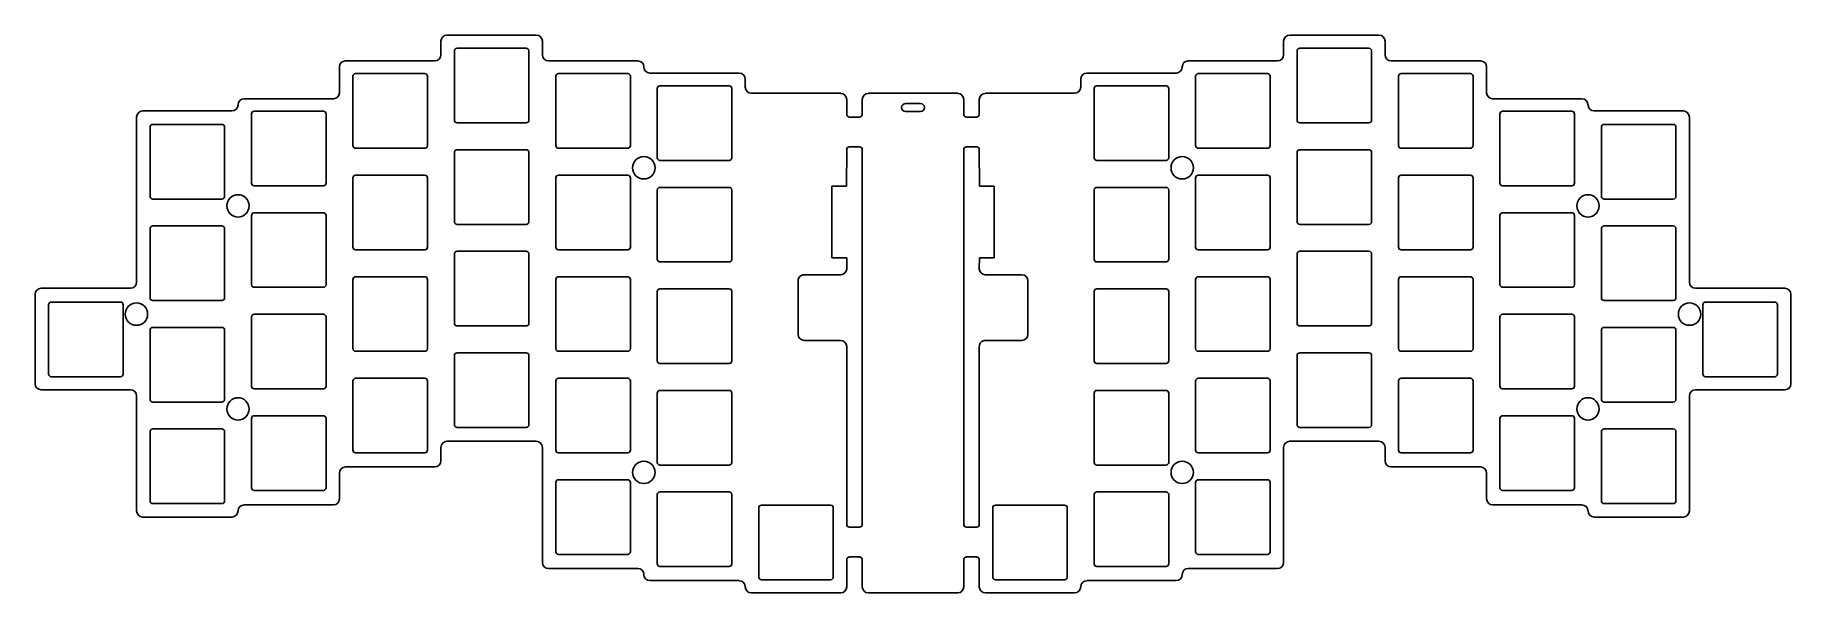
# Model space of a CAD drawing. Header units: millimetres. Extents: x 0 to 330, y 0 to 105.
import ezdxf

# ---------------------------------------------------------------- set-up
doc = ezdxf.new("R2010")
doc.units = ezdxf.units.MM
doc.layers.add('Edge Cuts', color=7, linetype='Continuous')

msp = doc.modelspace()

# ---------------------------------------------------------------- linework, layer by layer
for p, q in [((78.73, 101.69), (78.73, 88.69)), ((79.23, 102.19), (92.23, 102.19)), ((92.73, 101.69), (92.73, 88.69)), ((236.96, 101.69), (236.96, 88.69)), ((250.46, 102.19), (237.46, 102.19)), ((250.96, 101.69), (250.96, 88.69)), ((59.68, 96.92), (59.68, 83.92)), ((60.18, 97.42), (73.18, 97.42)), ((73.68, 96.92), (73.68, 83.92)), ((97.78, 96.92), (97.78, 83.92)), ((98.28, 97.42), (111.28, 97.42)), ((111.78, 96.92), (111.78, 83.92)), ((217.91, 96.92), (217.91, 83.92)), ((231.41, 97.42), (218.41, 97.42)), ((231.91, 96.92), (231.91, 83.92)), ((256.01, 96.92), (256.01, 83.92)), ((269.51, 97.42), (256.51, 97.42)), ((270.01, 96.92), (270.01, 83.92)), ((116.83, 94.64), (116.83, 81.64)), ((117.33, 95.14), (130.33, 95.14)), ((130.83, 94.64), (130.83, 81.64)), ((198.86, 94.64), (198.86, 81.64)), ((212.36, 95.14), (199.36, 95.14)), ((212.86, 94.64), (212.86, 81.64)), ((40.63, 89.88), (40.63, 76.88)), ((41.13, 90.38), (54.13, 90.38)), ((54.63, 89.88), (54.63, 76.88)), ((275.06, 89.88), (275.06, 76.88)), ((288.56, 90.38), (275.56, 90.38)), ((289.06, 89.88), (289.06, 76.88)), ((21.58, 87.4), (21.58, 74.4)), ((22.08, 87.9), (35.08, 87.9)), ((35.58, 87.4), (35.58, 74.4)), ((79.23, 88.19), (92.23, 88.19)), ((250.46, 88.19), (237.46, 88.19)), ((294.11, 87.4), (294.11, 74.4)), ((307.61, 87.9), (294.61, 87.9)), ((308.11, 87.4), (308.11, 74.4)), ((60.18, 83.42), (73.18, 83.42)), ((78.73, 82.64), (78.73, 69.64)), ((79.23, 83.14), (92.23, 83.14)), ((92.73, 82.64), (92.73, 69.64)), ((98.28, 83.42), (111.28, 83.42)), ((231.41, 83.42), (218.41, 83.42)), ((236.96, 82.64), (236.96, 69.64)), ((250.46, 83.14), (237.46, 83.14)), ((250.96, 82.64), (250.96, 69.64)), ((269.51, 83.42), (256.51, 83.42)), ((117.33, 81.14), (130.33, 81.14)), ((212.36, 81.14), (199.36, 81.14)), ((41.13, 76.38), (54.13, 76.38)), ((59.68, 77.87), (59.68, 64.87)), ((60.18, 78.37), (73.18, 78.37)), ((73.68, 77.87), (73.68, 64.87)), ((97.78, 77.87), (97.78, 64.87)), ((98.28, 78.37), (111.28, 78.37)), ((111.78, 77.87), (111.78, 64.87)), ((117.33, 76.09), (130.33, 76.09)), ((212.36, 76.09), (199.36, 76.09)), ((217.91, 77.87), (217.91, 64.87)), ((231.41, 78.37), (218.41, 78.37)), ((231.91, 77.87), (231.91, 64.87)), ((256.01, 77.87), (256.01, 64.87)), ((269.51, 78.37), (256.51, 78.37)), ((270.01, 77.87), (270.01, 64.87)), ((288.56, 76.38), (275.56, 76.38)), ((22.08, 73.9), (35.08, 73.9)), ((116.83, 75.59), (116.83, 62.59)), ((130.83, 75.59), (130.83, 62.59)), ((198.86, 75.59), (198.86, 62.59)), ((212.86, 75.59), (212.86, 62.59)), ((307.61, 73.9), (294.61, 73.9)), ((40.63, 70.83), (40.63, 57.83)), ((41.13, 71.33), (54.13, 71.33)), ((54.63, 70.83), (54.63, 57.83)), ((275.06, 70.83), (275.06, 57.83)), ((288.56, 71.33), (275.56, 71.33)), ((289.06, 70.83), (289.06, 57.83)), ((21.58, 68.35), (21.58, 55.35)), ((22.08, 68.85), (35.08, 68.85)), ((35.58, 68.35), (35.58, 55.35)), ((79.23, 69.14), (92.23, 69.14)), ((250.46, 69.14), (237.46, 69.14)), ((294.11, 68.35), (294.11, 55.35)), ((307.61, 68.85), (294.61, 68.85)), ((308.11, 68.35), (308.11, 55.35)), ((60.18, 64.37), (73.18, 64.37)), ((78.73, 63.59), (78.73, 50.59)), ((79.23, 64.09), (92.23, 64.09)), ((92.73, 63.59), (92.73, 50.59)), ((98.28, 64.37), (111.28, 64.37)), ((231.41, 64.37), (218.41, 64.37)), ((236.96, 63.59), (236.96, 50.59)), ((250.46, 64.09), (237.46, 64.09)), ((250.96, 63.59), (250.96, 50.59)), ((269.51, 64.37), (256.51, 64.37)), ((117.33, 62.09), (130.33, 62.09)), ((212.36, 62.09), (199.36, 62.09)), ((41.13, 57.33), (54.13, 57.33)), ((59.68, 58.82), (59.68, 45.82)), ((60.18, 59.32), (73.18, 59.32)), ((73.68, 58.82), (73.68, 45.82)), ((97.78, 58.82), (97.78, 45.82)), ((98.28, 59.32), (111.28, 59.32)), ((111.78, 58.82), (111.78, 45.82)), ((116.83, 56.54), (116.83, 43.54)), ((117.33, 57.04), (130.33, 57.04)), ((130.83, 56.54), (130.83, 43.54)), ((198.86, 56.54), (198.86, 43.54)), ((212.36, 57.04), (199.36, 57.04)), ((212.86, 56.54), (212.86, 43.54)), ((217.91, 58.82), (217.91, 45.82)), ((231.41, 59.32), (218.41, 59.32)), ((231.91, 58.82), (231.91, 45.82)), ((256.01, 58.82), (256.01, 45.82)), ((269.51, 59.32), (256.51, 59.32)), ((270.01, 58.82), (270.01, 45.82)), ((288.56, 57.33), (275.56, 57.33)), ((2.53, 54.06), (2.53, 41.06)), ((3.03, 54.56), (16.03, 54.56)), ((16.53, 54.06), (16.53, 41.06)), ((22.08, 54.85), (35.08, 54.85)), ((307.61, 54.85), (294.61, 54.85)), ((313.16, 54.06), (313.16, 41.06)), ((326.66, 54.56), (313.66, 54.56)), ((327.16, 54.06), (327.16, 41.06)), ((22.08, 49.8), (35.08, 49.8)), ((40.63, 51.78), (40.63, 38.78)), ((41.13, 52.28), (54.13, 52.28)), ((54.63, 51.78), (54.63, 38.78)), ((79.23, 50.09), (92.23, 50.09)), ((250.46, 50.09), (237.46, 50.09)), ((275.06, 51.78), (275.06, 38.78)), ((288.56, 52.28), (275.56, 52.28)), ((289.06, 51.78), (289.06, 38.78)), ((307.61, 49.8), (294.61, 49.8)), ((21.58, 49.3), (21.58, 36.3)), ((35.58, 49.3), (35.58, 36.3)), ((294.11, 49.3), (294.11, 36.3)), ((308.11, 49.3), (308.11, 36.3)), ((60.18, 45.32), (73.18, 45.32)), ((78.73, 44.54), (78.73, 31.54)), ((79.23, 45.04), (92.23, 45.04)), ((92.73, 44.54), (92.73, 31.54)), ((98.28, 45.32), (111.28, 45.32)), ((117.33, 43.04), (130.33, 43.04)), ((212.36, 43.04), (199.36, 43.04)), ((231.41, 45.32), (218.41, 45.32)), ((236.96, 44.54), (236.96, 31.54)), ((250.46, 45.04), (237.46, 45.04)), ((250.96, 44.54), (250.96, 31.54)), ((269.51, 45.32), (256.51, 45.32)), ((3.03, 40.56), (16.03, 40.56)), ((59.68, 39.77), (59.68, 26.77)), ((60.18, 40.27), (73.18, 40.27)), ((73.68, 39.77), (73.68, 26.77)), ((97.78, 39.77), (97.78, 26.77)), ((98.28, 40.27), (111.28, 40.27)), ((111.78, 39.77), (111.78, 26.77)), ((217.91, 39.77), (217.91, 26.77)), ((231.41, 40.27), (218.41, 40.27)), ((231.91, 39.77), (231.91, 26.77)), ((256.01, 39.77), (256.01, 26.77)), ((269.51, 40.27), (256.51, 40.27)), ((270.01, 39.77), (270.01, 26.77)), ((326.66, 40.56), (313.66, 40.56)), ((41.13, 38.28), (54.13, 38.28)), ((116.83, 37.49), (116.83, 24.49)), ((117.33, 37.99), (130.33, 37.99)), ((130.83, 37.49), (130.83, 24.49)), ((198.86, 37.49), (198.86, 24.49)), ((212.36, 37.99), (199.36, 37.99)), ((212.86, 37.49), (212.86, 24.49)), ((288.56, 38.28), (275.56, 38.28)), ((22.08, 35.8), (35.08, 35.8)), ((41.13, 33.23), (54.13, 33.23)), ((288.56, 33.23), (275.56, 33.23)), ((307.61, 35.8), (294.61, 35.8)), ((21.58, 30.25), (21.58, 17.25)), ((22.08, 30.75), (35.08, 30.75)), ((35.58, 30.25), (35.58, 17.25)), ((40.63, 32.73), (40.63, 19.73)), ((54.63, 32.73), (54.63, 19.73)), ((79.23, 31.04), (92.23, 31.04)), ((250.46, 31.04), (237.46, 31.04)), ((275.06, 32.73), (275.06, 19.73)), ((289.06, 32.73), (289.06, 19.73)), ((294.11, 30.25), (294.11, 17.25)), ((307.61, 30.75), (294.61, 30.75)), ((308.11, 30.25), (308.11, 17.25)), ((60.18, 26.27), (73.18, 26.27)), ((98.28, 26.27), (111.28, 26.27)), ((117.33, 23.99), (130.33, 23.99)), ((212.36, 23.99), (199.36, 23.99)), ((231.41, 26.27), (218.41, 26.27)), ((269.51, 26.27), (256.51, 26.27)), ((97.78, 20.72), (97.78, 7.72)), ((98.28, 21.22), (111.28, 21.22)), ((111.78, 20.72), (111.78, 7.72)), ((217.91, 20.72), (217.91, 7.72)), ((231.41, 21.22), (218.41, 21.22)), ((231.91, 20.72), (231.91, 7.72)), ((22.08, 16.75), (35.08, 16.75)), ((41.13, 19.23), (54.13, 19.23)), ((116.83, 18.44), (116.83, 5.44)), ((117.33, 18.94), (130.33, 18.94)), ((130.83, 18.44), (130.83, 5.44)), ((198.86, 18.44), (198.86, 5.44)), ((212.36, 18.94), (199.36, 18.94)), ((212.86, 18.44), (212.86, 5.44)), ((288.56, 19.23), (275.56, 19.23)), ((307.61, 16.75), (294.61, 16.75)), ((135.88, 15.96), (135.88, 2.96)), ((136.38, 16.46), (149.38, 16.46)), ((149.88, 15.96), (149.88, 2.96)), ((179.81, 15.96), (179.81, 2.96)), ((193.31, 16.46), (180.31, 16.46)), ((193.81, 15.96), (193.81, 2.96)), ((98.28, 7.22), (111.28, 7.22)), ((231.41, 7.22), (218.41, 7.22)), ((117.33, 4.94), (130.33, 4.94)), ((212.36, 4.94), (199.36, 4.94)), ((136.38, 2.46), (149.38, 2.46)), ((193.31, 2.46), (180.31, 2.46))]:
    msp.add_line(p, q)
for centre in [(114.3, 79.76), (215.39, 79.76), (38.1, 72.61), (291.59, 72.61), (19.03, 52.3), (310.66, 52.3), (38.1, 34.51), (291.59, 34.51), (114.3, 22.61), (215.39, 22.61)]:
    msp.add_circle(centre, 2.1)
for centre, start, end in [((79.23, 101.69), 90, 180), ((92.23, 101.69), 0, 90), ((237.46, 101.69), 90, 180), ((250.46, 101.69), 0, 90), ((60.18, 96.92), 90, 180), ((73.18, 96.92), 0, 90), ((98.28, 96.92), 90, 180), ((111.28, 96.92), 0, 90), ((218.41, 96.92), 90, 180), ((231.41, 96.92), 0, 90), ((256.51, 96.92), 90, 180), ((269.51, 96.92), 0, 90), ((117.33, 94.64), 90, 180), ((130.33, 94.64), 0, 90), ((199.36, 94.64), 90, 180), ((212.36, 94.64), 0, 90), ((41.13, 89.88), 90, 180), ((54.13, 89.88), 0, 90), ((275.56, 89.88), 90, 180), ((288.56, 89.88), 0, 90), ((22.08, 87.4), 90, 180), ((35.08, 87.4), 0, 90), ((79.23, 88.69), 180, 270), ((92.23, 88.69), 270, 0), ((237.46, 88.69), 180, 270), ((250.46, 88.69), 270, 0), ((294.61, 87.4), 90, 180), ((307.61, 87.4), 0, 90), ((60.18, 83.92), 180, 270), ((73.18, 83.92), 270, 0), ((79.23, 82.64), 90, 180), ((92.23, 82.64), 0, 90), ((98.28, 83.92), 180, 270), ((111.28, 83.92), 270, 0), ((218.41, 83.92), 180, 270), ((231.41, 83.92), 270, 0), ((237.46, 82.64), 90, 180), ((250.46, 82.64), 0, 90), ((256.51, 83.92), 180, 270), ((269.51, 83.92), 270, 0), ((117.33, 81.64), 180, 270), ((130.33, 81.64), 270, 0), ((199.36, 81.64), 180, 270), ((212.36, 81.64), 270, 0), ((41.13, 76.88), 180, 270), ((54.13, 76.88), 270, 0), ((60.18, 77.87), 90, 180), ((73.18, 77.87), 0, 90), ((98.28, 77.87), 90, 180), ((111.28, 77.87), 0, 90), ((117.33, 75.59), 90, 180), ((130.33, 75.59), 0, 90), ((199.36, 75.59), 90, 180), ((212.36, 75.59), 0, 90), ((218.41, 77.87), 90, 180), ((231.41, 77.87), 0, 90), ((256.51, 77.87), 90, 180), ((269.51, 77.87), 0, 90), ((275.56, 76.88), 180, 270), ((288.56, 76.88), 270, 0), ((22.08, 74.4), 180, 270), ((35.08, 74.4), 270, 0), ((294.61, 74.4), 180, 270), ((307.61, 74.4), 270, 0), ((41.13, 70.83), 90, 180), ((54.13, 70.83), 0, 90), ((79.23, 69.64), 180, 270), ((92.23, 69.64), 270, 0), ((237.46, 69.64), 180, 270), ((250.46, 69.64), 270, 0), ((275.56, 70.83), 90, 180), ((288.56, 70.83), 0, 90), ((22.08, 68.35), 90, 180), ((35.08, 68.35), 0, 90), ((294.61, 68.35), 90, 180), ((307.61, 68.35), 0, 90), ((60.18, 64.87), 180, 270), ((73.18, 64.87), 270, 0), ((79.23, 63.59), 90, 180), ((92.23, 63.59), 0, 90), ((98.28, 64.87), 180, 270), ((111.28, 64.87), 270, 0), ((218.41, 64.87), 180, 270), ((231.41, 64.87), 270, 0), ((237.46, 63.59), 90, 180), ((250.46, 63.59), 0, 90), ((256.51, 64.87), 180, 270), ((269.51, 64.87), 270, 0), ((117.33, 62.59), 180, 270), ((130.33, 62.59), 270, 0), ((199.36, 62.59), 180, 270), ((212.36, 62.59), 270, 0), ((41.13, 57.83), 180, 270), ((54.13, 57.83), 270, 0), ((60.18, 58.82), 90, 180), ((73.18, 58.82), 0, 90), ((98.28, 58.82), 90, 180), ((111.28, 58.82), 0, 90), ((117.33, 56.54), 90, 180), ((130.33, 56.54), 0, 90), ((199.36, 56.54), 90, 180), ((212.36, 56.54), 0, 90), ((218.41, 58.82), 90, 180), ((231.41, 58.82), 0, 90), ((256.51, 58.82), 90, 180), ((269.51, 58.82), 0, 90), ((275.56, 57.83), 180, 270), ((288.56, 57.83), 270, 0), ((3.03, 54.06), 90, 180), ((16.03, 54.06), 0, 90), ((22.08, 55.35), 180, 270), ((35.08, 55.35), 270, 0), ((294.61, 55.35), 180, 270), ((307.61, 55.35), 270, 0), ((313.66, 54.06), 90, 180), ((326.66, 54.06), 0, 90), ((22.08, 49.3), 90, 180), ((35.08, 49.3), 0, 90), ((41.13, 51.78), 90, 180), ((54.13, 51.78), 0, 90), ((79.23, 50.59), 180, 270), ((92.23, 50.59), 270, 0), ((237.46, 50.59), 180, 270), ((250.46, 50.59), 270, 0), ((275.56, 51.78), 90, 180), ((288.56, 51.78), 0, 90), ((294.61, 49.3), 90, 180), ((307.61, 49.3), 0, 90), ((60.18, 45.82), 180, 270), ((73.18, 45.82), 270, 0), ((79.23, 44.54), 90, 180), ((92.23, 44.54), 0, 90), ((98.28, 45.82), 180, 270), ((111.28, 45.82), 270, 0), ((117.33, 43.54), 180, 270), ((130.33, 43.54), 270, 0), ((199.36, 43.54), 180, 270), ((212.36, 43.54), 270, 0), ((218.41, 45.82), 180, 270), ((231.41, 45.82), 270, 0), ((237.46, 44.54), 90, 180), ((250.46, 44.54), 0, 90), ((256.51, 45.82), 180, 270), ((269.51, 45.82), 270, 0), ((3.03, 41.06), 180, 270), ((16.03, 41.06), 270, 0), ((60.18, 39.77), 90, 180), ((73.18, 39.77), 0, 90), ((98.28, 39.77), 90, 180), ((111.28, 39.77), 0, 90), ((218.41, 39.77), 90, 180), ((231.41, 39.77), 0, 90), ((256.51, 39.77), 90, 180), ((269.51, 39.77), 0, 90), ((313.66, 41.06), 180, 270), ((326.66, 41.06), 270, 0), ((22.08, 36.3), 180, 270), ((35.08, 36.3), 270, 0), ((41.13, 38.78), 180, 270), ((54.13, 38.78), 270, 0), ((117.33, 37.49), 90, 180), ((130.33, 37.49), 0, 90), ((199.36, 37.49), 90, 180), ((212.36, 37.49), 0, 90), ((275.56, 38.78), 180, 270), ((288.56, 38.78), 270, 0), ((294.61, 36.3), 180, 270), ((307.61, 36.3), 270, 0), ((41.13, 32.73), 90, 180), ((54.13, 32.73), 0, 90), ((275.56, 32.73), 90, 180), ((288.56, 32.73), 0, 90), ((22.08, 30.25), 90, 180), ((35.08, 30.25), 0, 90), ((79.23, 31.54), 180, 270), ((92.23, 31.54), 270, 0), ((237.46, 31.54), 180, 270), ((250.46, 31.54), 270, 0), ((294.61, 30.25), 90, 180), ((307.61, 30.25), 0, 90), ((60.18, 26.77), 180, 270), ((73.18, 26.77), 270, 0), ((98.28, 26.77), 180, 270), ((111.28, 26.77), 270, 0), ((218.41, 26.77), 180, 270), ((231.41, 26.77), 270, 0), ((256.51, 26.77), 180, 270), ((269.51, 26.77), 270, 0), ((117.33, 24.49), 180, 270), ((130.33, 24.49), 270, 0), ((199.36, 24.49), 180, 270), ((212.36, 24.49), 270, 0), ((98.28, 20.72), 90, 180), ((111.28, 20.72), 0, 90), ((218.41, 20.72), 90, 180), ((231.41, 20.72), 0, 90), ((22.08, 17.25), 180, 270), ((35.08, 17.25), 270, 0), ((41.13, 19.73), 180, 270), ((54.13, 19.73), 270, 0), ((117.33, 18.44), 90, 180), ((130.33, 18.44), 0, 90), ((199.36, 18.44), 90, 180), ((212.36, 18.44), 0, 90), ((275.56, 19.73), 180, 270), ((288.56, 19.73), 270, 0), ((294.61, 17.25), 180, 270), ((307.61, 17.25), 270, 0), ((136.38, 15.96), 90, 180), ((149.38, 15.96), 0, 90), ((180.31, 15.96), 90, 180), ((193.31, 15.96), 0, 90), ((98.28, 7.72), 180, 270), ((111.28, 7.72), 270, 0), ((218.41, 7.72), 180, 270), ((231.41, 7.72), 270, 0), ((117.33, 5.44), 180, 270), ((130.33, 5.44), 270, 0), ((199.36, 5.44), 180, 270), ((212.36, 5.44), 270, 0), ((136.38, 2.96), 180, 270), ((149.38, 2.96), 270, 0), ((180.31, 2.96), 180, 270), ((193.31, 2.96), 270, 0)]:
    msp.add_arc(centre, 0.5, start, end)
at = {"layer": 'Edge Cuts', "linetype": 'Continuous'}
for p, q in [((76.2, 103.5), (76.2, 100.96)), ((94.11, 104.65), (77.34, 104.65)), ((95.25, 100.96), (95.25, 103.5)), ((234.43, 100.96), (234.43, 103.5)), ((235.58, 104.65), (252.34, 104.65)), ((253.48, 103.5), (253.48, 100.96)), ((75.06, 99.82), (58.29, 99.82)), ((113.16, 99.82), (96.39, 99.82)), ((216.53, 99.82), (233.29, 99.82)), ((254.63, 99.82), (271.39, 99.82)), ((57.15, 98.68), (57.15, 93.85)), ((132.21, 97.54), (115.44, 97.54)), ((133.35, 96.39), (133.35, 94.87)), ((196.33, 96.39), (196.33, 94.87)), ((197.48, 97.54), (214.24, 97.54)), ((272.53, 98.68), (272.53, 93.85)), ((56.01, 92.71), (39.24, 92.71)), ((134.49, 93.73), (151.26, 93.73)), ((152.4, 92.58), (152.4, 89.79)), ((155.32, 89.79), (155.32, 92.58)), ((173.23, 93.73), (156.46, 93.73)), ((174.37, 89.79), (174.37, 92.58)), ((177.28, 92.58), (177.29, 89.79)), ((178.43, 93.73), (195.19, 93.73)), ((273.68, 92.71), (290.44, 92.71)), ((19.05, 89.28), (19.05, 58.29)), ((36.96, 90.42), (20.19, 90.42)), ((152.91, 89.28), (154.81, 89.28)), ((163.45, 91.82), (166.24, 91.82)), ((163.45, 90.3), (166.24, 90.3)), ((176.78, 89.28), (174.88, 89.28)), ((292.73, 90.42), (309.49, 90.42)), ((310.63, 89.28), (310.63, 58.29)), ((152.38, 76.33), (152.4, 83.18)), ((154.81, 83.69), (152.91, 83.69)), ((155.32, 12.83), (155.32, 83.18)), ((174.37, 12.83), (174.37, 83.18)), ((174.88, 83.69), (176.78, 83.69)), ((177.32, 76.33), (177.29, 83.18)), ((149.61, 76.33), (152.38, 76.33)), ((149.61, 62.86), (149.61, 76.33)), ((180.08, 76.33), (177.32, 76.33)), ((180.08, 62.86), (180.08, 76.33)), ((152.4, 62.86), (149.61, 62.86)), ((152.4, 60.83), (152.4, 62.86)), ((177.28, 60.83), (177.32, 62.86)), ((177.32, 62.86), (180.08, 62.86)), ((151.26, 59.69), (144.4, 59.69)), ((185.29, 59.69), (178.42, 59.69)), ((17.91, 57.15), (1.14, 57.15)), ((143.25, 58.55), (143.25, 48.51)), ((186.43, 58.55), (186.43, 48.51)), ((311.78, 57.15), (328.54, 57.15)), ((0, 56.01), (0, 39.24)), ((329.68, 56.01), (329.68, 39.24)), ((144.4, 47.37), (151.25, 47.37)), ((152.4, 12.83), (152.4, 46.23)), ((177.29, 12.83), (177.28, 46.23)), ((178.43, 47.37), (185.29, 47.37)), ((1.14, 38.1), (17.91, 38.1)), ((19.05, 36.96), (19.05, 15.37)), ((310.63, 36.96), (310.63, 15.37)), ((328.54, 38.1), (311.78, 38.1)), ((76.2, 24.76), (76.2, 27.3)), ((77.34, 28.45), (94.11, 28.45)), ((95.25, 27.3), (95.25, 5.71)), ((234.43, 27.3), (234.43, 5.71)), ((252.34, 28.45), (235.58, 28.45)), ((253.48, 24.76), (253.48, 27.3)), ((58.29, 23.62), (75.06, 23.62)), ((271.39, 23.62), (254.63, 23.62)), ((57.15, 17.65), (57.15, 22.48)), ((272.53, 17.65), (272.53, 22.48)), ((39.24, 16.51), (56.01, 16.51)), ((290.44, 16.51), (273.68, 16.51)), ((20.19, 14.22), (36.96, 14.22)), ((309.49, 14.22), (292.73, 14.22)), ((154.81, 12.32), (152.91, 12.32)), ((174.88, 12.32), (176.78, 12.32)), ((154.81, 6.73), (152.91, 6.73)), ((174.88, 6.73), (176.78, 6.73)), ((96.39, 4.57), (113.16, 4.57)), ((152.4, 1.14), (152.4, 6.22)), ((155.32, 1.14), (155.32, 6.22)), ((174.37, 1.14), (174.37, 6.22)), ((177.28, 1.14), (177.29, 6.22)), ((233.29, 4.57), (216.53, 4.57)), ((115.44, 2.29), (132.21, 2.29)), ((214.24, 2.29), (197.48, 2.29)), ((134.49, 0), (151.26, 0)), ((156.46, 0), (173.23, 0)), ((195.19, 0), (178.43, 0))]:
    msp.add_line(p, q, dxfattribs=at)
at = {"layer": 'Edge Cuts'}
for centre, radius, start, end in [((77.34, 103.5), 1.14, 90, 180), ((94.11, 103.5), 1.14, 0, 90), ((235.58, 103.5), 1.14, 90, 180), ((252.34, 103.5), 1.14, 0, 90), ((58.29, 98.68), 1.14, 90, 180), ((75.06, 100.96), 1.14, 270, 0), ((96.39, 100.96), 1.14, 180, 270), ((113.16, 98.68), 1.14, 0, 90), ((216.53, 98.68), 1.14, 90, 180), ((233.29, 100.96), 1.14, 270, 0), ((254.63, 100.96), 1.14, 180, 270), ((271.39, 98.68), 1.14, 0, 90), ((115.44, 98.68), 1.14, 180, 270), ((132.21, 96.39), 1.14, 0, 90), ((197.48, 96.39), 1.14, 90, 180), ((214.24, 98.68), 1.14, 270, 0), ((39.24, 91.57), 1.14, 90, 180), ((56.01, 93.85), 1.14, 270, 0), ((134.49, 94.87), 1.14, 180, 270), ((151.26, 92.58), 1.14, 0, 90), ((156.46, 92.58), 1.14, 90, 180), ((173.23, 92.58), 1.14, 0, 90), ((178.43, 92.58), 1.14, 90, 180), ((195.19, 94.87), 1.14, 270, 0), ((273.68, 93.85), 1.14, 180, 270), ((290.44, 91.57), 1.14, 0, 90), ((20.19, 89.28), 1.14, 90, 180), ((36.96, 91.57), 1.14, 270, 0), ((152.91, 89.79), 0.508, 180, 270), ((154.81, 89.79), 0.508, 270, 0), ((163.45, 91.06), 0.762, 90, 180), ((163.45, 91.06), 0.762, 180, 270), ((166.24, 91.06), 0.762, 0, 90), ((166.24, 91.06), 0.762, 270, 0), ((174.88, 89.79), 0.508, 180, 270), ((176.78, 89.79), 0.508, 270, 0), ((292.73, 91.57), 1.14, 180, 270), ((309.49, 89.28), 1.14, 0, 90), ((152.91, 83.18), 0.508, 90, 180), ((154.81, 83.18), 0.508, 0, 90), ((174.88, 83.18), 0.508, 90, 180), ((176.78, 83.18), 0.508, 0, 90), ((144.4, 58.55), 1.14, 89.9999, 180), ((151.26, 60.83), 1.14, 270, 0), ((178.42, 60.83), 1.14, 180, 270), ((185.29, 58.55), 1.14, 359.9999, 89.9999), ((1.14, 56.01), 1.14, 90, 180), ((17.91, 58.29), 1.14, 270, 0), ((311.78, 58.29), 1.14, 180, 270), ((328.54, 56.01), 1.14, 0, 90), ((144.4, 48.51), 1.14, 180, 270), ((151.25, 46.23), 1.14, 359.9999, 89.9999), ((178.43, 46.23), 1.14, 89.9999, 180), ((185.29, 48.51), 1.14, 269.9999, 359.9999), ((1.14, 39.24), 1.14, 180, 270), ((17.91, 36.96), 1.14, 0, 90), ((311.78, 36.96), 1.14, 90, 180), ((328.54, 39.24), 1.14, 270, 0), ((77.34, 27.3), 1.14, 90, 180), ((94.11, 27.3), 1.14, 0, 90), ((235.58, 27.3), 1.14, 90, 180), ((252.34, 27.3), 1.14, 0, 90), ((58.29, 22.48), 1.14, 90, 180), ((75.06, 24.76), 1.14, 270, 0), ((254.63, 24.76), 1.14, 180, 270), ((271.39, 22.48), 1.14, 0, 90), ((39.24, 15.37), 1.14, 90, 180), ((56.01, 17.65), 1.14, 270, 0), ((273.68, 17.65), 1.14, 180, 270), ((290.44, 15.37), 1.14, 0, 90), ((20.19, 15.37), 1.14, 180, 270), ((36.96, 15.37), 1.14, 270, 0), ((292.73, 15.37), 1.14, 180, 270), ((309.49, 15.37), 1.14, 270, 0), ((152.91, 12.83), 0.508, 180, 270), ((154.81, 12.83), 0.508, 270, 0), ((174.88, 12.83), 0.508, 180, 270), ((176.78, 12.83), 0.508, 270, 0), ((152.91, 6.22), 0.508, 90, 180), ((154.81, 6.22), 0.508, 0, 90), ((174.88, 6.22), 0.508, 90, 180), ((176.78, 6.22), 0.508, 0, 90), ((96.39, 5.71), 1.14, 180, 270), ((113.16, 3.43), 1.14, 0, 90), ((115.44, 3.43), 1.14, 180, 270), ((214.24, 3.43), 1.14, 270, 0), ((216.53, 3.43), 1.14, 90, 180), ((233.29, 5.71), 1.14, 270, 0), ((132.21, 1.14), 1.14, 0, 90), ((134.49, 1.14), 1.14, 180, 270), ((151.26, 1.14), 1.14, 270, 0), ((156.46, 1.14), 1.14, 180, 270), ((173.23, 1.14), 1.14, 270, 0), ((178.43, 1.14), 1.14, 180, 270), ((195.19, 1.14), 1.14, 270, 0), ((197.48, 1.14), 1.14, 90, 180)]:
    msp.add_arc(centre, radius, start, end, dxfattribs=at)

doc.saveas('drawing.dxf')
